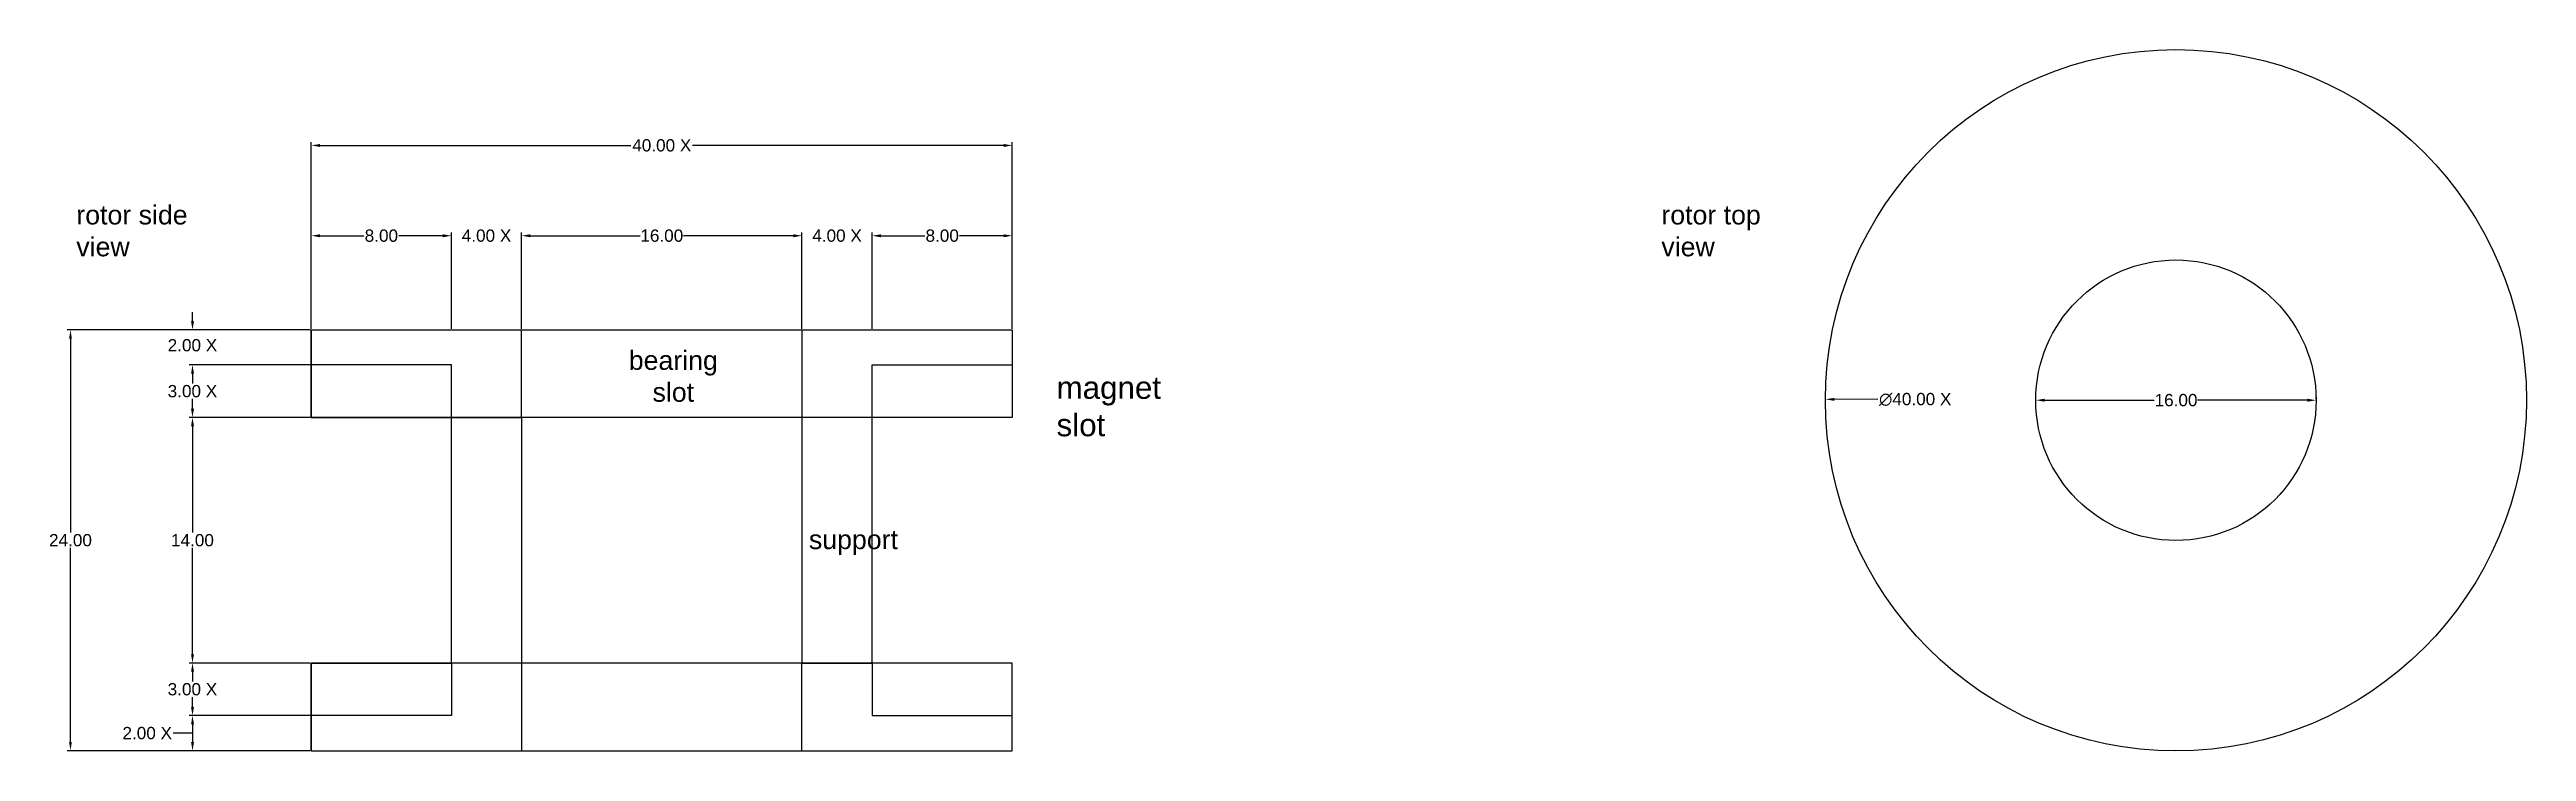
# Model space of a CAD drawing. Header units: inches. Extents: x 9 to 151, y -6 to 34.
import ezdxf

# ---------------------------------------------------------------- set-up
doc = ezdxf.new("R2010")
doc.units = ezdxf.units.IN
doc.header["$MEASUREMENT"] = 0
doc.styles.get("Standard").update_dxf_attribs({"font": 'arial.ttf'})
doc.dimstyles.new('Copy of Standard', dxfattribs={"dimtxt": 0.7, "dimasz": 0.5, "dimexe": 0.18, "dimexo": 0.0625, "dimgap": 0.0845, "dimtad": 0, "dimtih": 1, "dimtoh": 1, "dimzin": 0, "dimdsep": 46, "dimtxsty": 'Standard', "dimcen": 0.09, "dimclrd": 2, "dimclre": 2, "dimadec": 0, "dimazin": 0, "dimtfac": 1, "dimtofl": 0, "dimtmove": 0, "dimatfit": 3, "dimfxl": 1, "dimtolj": 1, "dimtzin": 0, "dimarcsym": 0})

# ---------------------------------------------------------------- blocks, each defined once
blk = doc.blocks.new('*D3')
at = {"color": 2, "lineweight": -2, "transparency": 16777216}
for p, q in [((24.17, 18.2), (10.32, 18.2)), ((10.5, 17.7), (10.5, 6.64)), ((10.5, -5.3), (10.5, 5.76)), ((24.17, -5.8), (10.32, -5.8))]:
    blk.add_line(p, q, dxfattribs=at)
at = {"color": 2, "transparency": 16777216}
for points in [[(10.42, 17.7), (10.58, 17.7), (10.5, 18.2)], [(10.42, -5.3), (10.58, -5.3), (10.5, -5.8)]]:
    blk.add_solid(points, dxfattribs=at)
at = {"layer": 'Defpoints', "color": 0, "transparency": 16777216}
for p in [(10.5, 18.2), (24.24, 18.2), (24.24, -5.8)]:
    blk.add_point(p, dxfattribs=at)
at = {"color": 0, "transparency": 16777216, "insert": (10.5, 6.2), "char_height": 0.7, "attachment_point": 5}
blk.add_mtext('\\A1;24.00', dxfattribs=at)
blk = doc.blocks.new('*D4')
at = {"color": 2, "lineweight": -2, "transparency": 16777216}
for p, q in [((17.46, 18.7), (17.46, 19.2)), ((24.17, 18.2), (17.28, 18.2)), ((24.17, 16.2), (17.28, 16.2)), ((17.46, 15.7), (17.46, 15.2))]:
    blk.add_line(p, q, dxfattribs=at)
at = {"color": 2, "transparency": 16777216}
for points in [[(17.38, 18.7), (17.55, 18.7), (17.46, 18.2)], [(17.38, 15.7), (17.55, 15.7), (17.46, 16.2)]]:
    blk.add_solid(points, dxfattribs=at)
at = {"layer": 'Defpoints', "color": 0, "transparency": 16777216}
for p in [(24.24, 18.2), (17.46, 16.2), (24.24, 16.2)]:
    blk.add_point(p, dxfattribs=at)
at = {"color": 0, "transparency": 16777216, "insert": (17.46, 17.32), "char_height": 0.7, "attachment_point": 5}
blk.add_mtext('\\A1;2.00 X', dxfattribs=at)
blk = doc.blocks.new('*D5')
at = {"color": 2, "lineweight": -2, "transparency": 16777216}
for p, q in [((24.17, 16.2), (17.28, 16.2)), ((17.46, 15.7), (17.46, 15.14)), ((17.46, 13.7), (17.46, 14.26)), ((24.17, 13.2), (17.28, 13.2))]:
    blk.add_line(p, q, dxfattribs=at)
at = {"color": 2, "transparency": 16777216}
for points in [[(17.38, 15.7), (17.55, 15.7), (17.46, 16.2)], [(17.38, 13.7), (17.55, 13.7), (17.46, 13.2)]]:
    blk.add_solid(points, dxfattribs=at)
at = {"layer": 'Defpoints', "color": 0, "transparency": 16777216}
for p in [(24.24, 16.2), (17.46, 13.2), (24.24, 13.2)]:
    blk.add_point(p, dxfattribs=at)
at = {"color": 0, "transparency": 16777216, "insert": (17.46, 14.7), "char_height": 0.7, "attachment_point": 5}
blk.add_mtext('\\A1;3.00 X', dxfattribs=at)
blk = doc.blocks.new('*D6')
at = {"color": 2, "lineweight": -2, "transparency": 16777216}
for p, q in [((24.17, 13.2), (17.28, 13.2)), ((17.46, 12.7), (17.46, 6.64)), ((17.46, -0.3), (17.46, 5.76)), ((24.17, -0.8), (17.28, -0.8))]:
    blk.add_line(p, q, dxfattribs=at)
at = {"color": 2, "transparency": 16777216}
for points in [[(17.38, 12.7), (17.55, 12.7), (17.46, 13.2)], [(17.38, -0.3), (17.55, -0.3), (17.46, -0.8)]]:
    blk.add_solid(points, dxfattribs=at)
at = {"layer": 'Defpoints', "color": 0, "transparency": 16777216}
for p in [(24.24, 13.2), (17.46, -0.8), (24.24, -0.8)]:
    blk.add_point(p, dxfattribs=at)
at = {"color": 0, "transparency": 16777216, "insert": (17.46, 6.2), "char_height": 0.7, "attachment_point": 5}
blk.add_mtext('\\A1;14.00', dxfattribs=at)
blk = doc.blocks.new('*D7')
at = {"color": 2, "lineweight": -2, "transparency": 16777216}
for p, q in [((24.17, -0.8), (17.28, -0.8)), ((17.46, -1.3), (17.46, -1.86)), ((17.46, -3.3), (17.46, -2.74)), ((24.17, -3.8), (17.28, -3.8))]:
    blk.add_line(p, q, dxfattribs=at)
at = {"color": 2, "transparency": 16777216}
for points in [[(17.38, -1.3), (17.55, -1.3), (17.46, -0.8)], [(17.38, -3.3), (17.55, -3.3), (17.46, -3.8)]]:
    blk.add_solid(points, dxfattribs=at)
at = {"layer": 'Defpoints', "color": 0, "transparency": 16777216}
for p in [(24.24, -0.8), (17.46, -3.8), (24.24, -3.8)]:
    blk.add_point(p, dxfattribs=at)
at = {"color": 0, "transparency": 16777216, "insert": (17.46, -2.3), "char_height": 0.7, "attachment_point": 5}
blk.add_mtext('\\A1;3.00 X', dxfattribs=at)
blk = doc.blocks.new('*D8')
at = {"color": 2, "lineweight": -2, "transparency": 16777216}
for p, q in [((24.17, -3.8), (17.28, -3.8)), ((16.53, -4.8), (16.36, -4.8)), ((17.46, -4.8), (16.53, -4.8)), ((17.46, -4.3), (17.46, -5.3)), ((24.17, -5.8), (17.28, -5.8))]:
    blk.add_line(p, q, dxfattribs=at)
at = {"color": 2, "transparency": 16777216}
for points in [[(17.38, -4.3), (17.55, -4.3), (17.46, -3.8)], [(17.38, -5.3), (17.55, -5.3), (17.46, -5.8)]]:
    blk.add_solid(points, dxfattribs=at)
at = {"layer": 'Defpoints', "color": 0, "transparency": 16777216}
for p in [(24.24, -3.8), (17.46, -5.8), (24.24, -5.8)]:
    blk.add_point(p, dxfattribs=at)
at = {"color": 0, "transparency": 16777216, "insert": (14.88, -4.8), "char_height": 0.7, "attachment_point": 5}
blk.add_mtext('\\A1;2.00 X', dxfattribs=at)
blk = doc.blocks.new('*D9')
at = {"color": 2, "lineweight": -2, "transparency": 16777216}
for p, q in [((24.24, 18.26), (24.24, 28.9)), ((24.74, 28.72), (42.48, 28.72)), ((63.74, 28.72), (46, 28.72)), ((64.24, 18.26), (64.24, 28.9))]:
    blk.add_line(p, q, dxfattribs=at)
at = {"color": 2, "transparency": 16777216}
for points in [[(24.74, 28.8), (24.74, 28.63), (24.24, 28.72)], [(63.74, 28.8), (63.74, 28.63), (64.24, 28.72)]]:
    blk.add_solid(points, dxfattribs=at)
at = {"layer": 'Defpoints', "color": 0, "transparency": 16777216}
for p in [(64.24, 28.72), (24.24, 18.2), (64.24, 18.2)]:
    blk.add_point(p, dxfattribs=at)
at = {"color": 0, "transparency": 16777216, "insert": (44.24, 28.72), "char_height": 0.7, "attachment_point": 5}
blk.add_mtext('\\A1;40.00 X', dxfattribs=at)
blk = doc.blocks.new('*D10')
at = {"color": 2, "lineweight": -2, "transparency": 16777216}
for p, q in [((24.24, 18.26), (24.24, 23.75)), ((24.74, 23.57), (27.24, 23.57)), ((31.74, 23.57), (29.23, 23.57)), ((32.24, 18.26), (32.24, 23.75))]:
    blk.add_line(p, q, dxfattribs=at)
at = {"color": 2, "transparency": 16777216}
for points in [[(24.74, 23.65), (24.74, 23.48), (24.24, 23.57)], [(31.74, 23.65), (31.74, 23.48), (32.24, 23.57)]]:
    blk.add_solid(points, dxfattribs=at)
at = {"layer": 'Defpoints', "color": 0, "transparency": 16777216}
for p in [(32.24, 23.57), (24.24, 18.2), (32.24, 18.2)]:
    blk.add_point(p, dxfattribs=at)
at = {"color": 0, "transparency": 16777216, "insert": (28.24, 23.57), "char_height": 0.7, "attachment_point": 5}
blk.add_mtext('\\A1;8.00', dxfattribs=at)
blk = doc.blocks.new('*D11')
at = {"color": 2, "lineweight": -2, "transparency": 16777216}
for p, q in [((31.74, 23.57), (31.24, 23.57)), ((32.24, 18.26), (32.24, 23.75)), ((36.24, 18.26), (36.24, 23.75)), ((36.74, 23.57), (37.24, 23.57))]:
    blk.add_line(p, q, dxfattribs=at)
at = {"color": 2, "transparency": 16777216}
for points in [[(31.74, 23.65), (31.74, 23.48), (32.24, 23.57)], [(36.74, 23.65), (36.74, 23.48), (36.24, 23.57)]]:
    blk.add_solid(points, dxfattribs=at)
at = {"layer": 'Defpoints', "color": 0, "transparency": 16777216}
for p in [(36.24, 23.57), (32.24, 18.2), (36.24, 18.2)]:
    blk.add_point(p, dxfattribs=at)
at = {"color": 0, "transparency": 16777216, "insert": (34.24, 23.57), "char_height": 0.7, "attachment_point": 5}
blk.add_mtext('\\A1;4.00 X', dxfattribs=at)
blk = doc.blocks.new('*D12')
at = {"color": 2, "lineweight": -2, "transparency": 16777216}
for p, q in [((36.24, 18.26), (36.24, 23.75)), ((36.74, 23.57), (43.01, 23.57)), ((51.74, 23.57), (45.47, 23.57)), ((52.24, 18.26), (52.24, 23.75))]:
    blk.add_line(p, q, dxfattribs=at)
at = {"color": 2, "transparency": 16777216}
for points in [[(36.74, 23.65), (36.74, 23.48), (36.24, 23.57)], [(51.74, 23.65), (51.74, 23.48), (52.24, 23.57)]]:
    blk.add_solid(points, dxfattribs=at)
at = {"layer": 'Defpoints', "color": 0, "transparency": 16777216}
for p in [(52.24, 23.57), (36.24, 18.2), (52.24, 18.2)]:
    blk.add_point(p, dxfattribs=at)
at = {"color": 0, "transparency": 16777216, "insert": (44.24, 23.57), "char_height": 0.7, "attachment_point": 5}
blk.add_mtext('\\A1;16.00', dxfattribs=at)
blk = doc.blocks.new('*D13')
at = {"color": 2, "lineweight": -2, "transparency": 16777216}
for p, q in [((51.74, 23.57), (51.24, 23.57)), ((52.24, 18.26), (52.24, 23.75)), ((56.24, 18.26), (56.24, 23.75)), ((56.74, 23.57), (57.24, 23.57))]:
    blk.add_line(p, q, dxfattribs=at)
at = {"color": 2, "transparency": 16777216}
for points in [[(51.74, 23.65), (51.74, 23.48), (52.24, 23.57)], [(56.74, 23.65), (56.74, 23.48), (56.24, 23.57)]]:
    blk.add_solid(points, dxfattribs=at)
at = {"layer": 'Defpoints', "color": 0, "transparency": 16777216}
for p in [(56.24, 23.57), (52.24, 18.2), (56.24, 18.2)]:
    blk.add_point(p, dxfattribs=at)
at = {"color": 0, "transparency": 16777216, "insert": (54.24, 23.57), "char_height": 0.7, "attachment_point": 5}
blk.add_mtext('\\A1;4.00 X', dxfattribs=at)
blk = doc.blocks.new('*D14')
at = {"color": 2, "lineweight": -2, "transparency": 16777216}
for p, q in [((56.24, 18.26), (56.24, 23.75)), ((56.74, 23.57), (59.24, 23.57)), ((63.74, 23.57), (61.23, 23.57)), ((64.24, 18.26), (64.24, 23.75))]:
    blk.add_line(p, q, dxfattribs=at)
at = {"color": 2, "transparency": 16777216}
for points in [[(56.74, 23.65), (56.74, 23.48), (56.24, 23.57)], [(63.74, 23.65), (63.74, 23.48), (64.24, 23.57)]]:
    blk.add_solid(points, dxfattribs=at)
at = {"layer": 'Defpoints', "color": 0, "transparency": 16777216}
for p in [(64.24, 23.57), (56.24, 18.2), (64.24, 18.2)]:
    blk.add_point(p, dxfattribs=at)
at = {"color": 0, "transparency": 16777216, "insert": (60.24, 23.57), "char_height": 0.7, "attachment_point": 5}
blk.add_mtext('\\A1;8.00', dxfattribs=at)
blk = doc.blocks.new('*D15')
at = {"color": 2, "lineweight": -2, "transparency": 16777216}
for p, q in [((122.64, 14.25), (122.64, 14.37)), ((123.14, 14.19), (129.4, 14.19)), ((138.14, 14.19), (131.87, 14.19)), ((138.64, 14.25), (138.64, 14.37))]:
    blk.add_line(p, q, dxfattribs=at)
at = {"color": 2, "transparency": 16777216}
for points in [[(123.14, 14.27), (123.14, 14.1), (122.64, 14.19)], [(138.14, 14.27), (138.14, 14.1), (138.64, 14.19)]]:
    blk.add_solid(points, dxfattribs=at)
at = {"layer": 'Defpoints', "color": 0, "transparency": 16777216}
for p in [(122.64, 14.19), (138.64, 14.19), (138.64, 14.19)]:
    blk.add_point(p, dxfattribs=at)
at = {"color": 0, "transparency": 16777216, "insert": (130.64, 14.19), "char_height": 0.7, "attachment_point": 5}
blk.add_mtext('\\A1;16.00', dxfattribs=at)
blk = doc.blocks.new('*D16')
at = {"color": 2, "lineweight": -2, "transparency": 16777216}
blk.add_line((113.63, 14.23), (111.14, 14.24), dxfattribs=at)
at = {"color": 2, "transparency": 16777216}
blk.add_solid([(111.14, 14.32), (111.14, 14.15), (110.64, 14.24)], dxfattribs=at)
at = {"layer": 'Defpoints', "color": 0, "transparency": 16777216}
for p in [(110.64, 14.24), (150.64, 14.13)]:
    blk.add_point(p, dxfattribs=at)
at = {"color": 0, "transparency": 16777216, "insert": (115.76, 14.23), "char_height": 0.7, "attachment_point": 5}
blk.add_mtext('\\A1;∅40.00 X', dxfattribs=at)

msp = doc.modelspace()

# ---------------------------------------------------------------- linework, layer by layer
for p, q in [((24.237, 18.2), (24.237, 16.2)), ((24.237, 16.2), (24.237, 13.2)), ((32.237, 16.2), (24.237, 16.2)), ((32.237, 13.2), (32.237, 16.2)), ((56.237, 13.2), (56.237, 16.2)), ((56.237, 16.2), (64.237, 16.2)), ((64.237, 16.2), (64.237, 13.2)), ((24.237, 13.2), (32.237, 13.2)), ((64.237, 13.2), (56.237, 13.2)), ((24.237, -3.8), (24.237, -0.8)), ((24.237, -0.8), (32.237, -0.8)), ((32.237, -0.8), (32.237, -3.8)), ((64.237, -0.8), (56.237, -0.8)), ((56.237, -0.8), (56.237, -3.8)), ((64.237, -3.8), (64.237, -0.8)), ((24.237, -5.8), (24.237, -3.8)), ((32.237, -3.8), (24.237, -3.8)), ((56.237, -3.8), (64.237, -3.8))]:
    msp.add_line(p, q)
for points in [[(24.237, 18.2), (64.237, 18.2), (64.237, 13.2), (24.237, 13.2)], [(36.237, 18.2), (52.237, 18.2), (52.237, 13.2), (36.237, 13.2)], [(32.237, 13.2), (36.237, 13.2), (36.237, -0.8), (32.237, -0.8)], [(56.237, 13.2), (52.237, 13.2), (52.237, -0.8), (56.237, -0.8)], [(24.237, -5.8), (64.237, -5.8), (64.237, -0.8), (24.237, -0.8)], [(36.237, -5.8), (52.237, -5.8), (52.237, -0.8), (36.237, -0.8)]]:
    msp.add_lwpolyline(points, close=True)
for radius in [20, 8]:
    msp.add_circle((130.636, 14.186), radius)

# ---------------------------------------------------------------- texts
at = {"attachment_point": 1}
for s, width, gutter_width, insert, char_height in [('rotor side view', 6.96003, 5.453, (10.834, 25.302), 1.0906), ('rotor top view', 6.96003, 5.453, (101.275, 25.302), 1.0906), ('\\pxqc;bearing slot', 6.96003, 5.453, (41.417, 17.009), 1.0906), ('magnet slot', 8.16603, 6.398, (66.765, 15.546), 1.27958), ('\\pxqc;support', 6.96003, 5.453, (51.695, 6.786), 1.0906)]:
    msp.add_mtext_dynamic_manual_height_columns(s, width=width, gutter_width=gutter_width, heights=[0], dxfattribs=dict(at, insert=insert, char_height=char_height))

# ---------------------------------------------------------------- dimensions: what is measured, and where the dimension line sits
dim = msp.add_linear_dim(base=(64.237, 28.716), p1=(24.237, 18.2), p2=(64.237, 18.2), text='<> X', dimstyle='Copy of Standard')
dim.commit()
dim.dimension.update_dxf_attribs({"geometry": '*D9', "text_midpoint": (44.237, 28.716), "dimtype": 160})
for base, p1, p2, picture, middle in [((32.237, 23.567), (24.237, 18.2), (32.237, 18.2), '*D10', (28.237, 23.567)), ((138.636, 14.186), (122.636, 14.186), (138.636, 14.186), '*D15', (130.636, 14.186))]:
    dim = msp.add_linear_dim(base=base, p1=p1, p2=p2, dimstyle='Copy of Standard')
    dim.commit()
    dim.dimension.update_dxf_attribs({"geometry": picture, "text_midpoint": middle})
for base, p1, p2, picture, middle in [((36.237, 23.567), (32.237, 18.2), (36.237, 18.2), '*D11', (34.237, 23.567)), ((56.237, 23.567), (52.237, 18.2), (56.237, 18.2), '*D13', (54.237, 23.567))]:
    dim = msp.add_linear_dim(base=base, p1=p1, p2=p2, text='<> X', dimstyle='Copy of Standard', override={"dimtmove": 1})
    dim.commit()
    dim.dimension.update_dxf_attribs({"geometry": picture, "text_midpoint": middle})
for base, p1, p2, picture, middle in [((52.237, 23.567), (36.237, 18.2), (52.237, 18.2), '*D12', (44.237, 23.567)), ((64.237, 23.567), (56.237, 18.2), (64.237, 18.2), '*D14', (60.237, 23.567))]:
    dim = msp.add_linear_dim(base=base, p1=p1, p2=p2, dimstyle='Copy of Standard', override={"dimtmove": 1})
    dim.commit()
    dim.dimension.update_dxf_attribs({"geometry": picture, "text_midpoint": middle})
dim = msp.add_linear_dim(base=(17.464, 16.2), p1=(24.237, 18.2), p2=(24.237, 16.2), angle=90, text='<> X', dimstyle='Copy of Standard')
dim.commit()
dim.dimension.update_dxf_attribs({"geometry": '*D4', "text_midpoint": (17.464, 17.324), "dimtype": 160})
dim = msp.add_linear_dim(base=(10.498, 18.2), p1=(24.237, -5.8), p2=(24.237, 18.2), angle=90, dimstyle='Copy of Standard')
dim.commit()
dim.dimension.update_dxf_attribs({"geometry": '*D3', "text_midpoint": (10.498, 6.2)})
for base, p1, p2, picture, middle in [((17.464, 13.2), (24.237, 16.2), (24.237, 13.2), '*D5', (17.464, 14.7)), ((17.464, -3.8), (24.237, -0.8), (24.237, -3.8), '*D7', (17.464, -2.3)), ((17.464, -5.8), (24.237, -3.8), (24.237, -5.8), '*D8', (16.273, -4.8))]:
    dim = msp.add_linear_dim(base=base, p1=p1, p2=p2, angle=90, text='<> X', dimstyle='Copy of Standard', override={"dimtmove": 1})
    dim.commit()
    dim.dimension.update_dxf_attribs({"geometry": picture, "text_midpoint": middle})
dim = msp.add_diameter_dim_2p(p1=(150.636, 14.132), p2=(110.636, 14.239), text='<> X', dimstyle='Copy of Standard')
dim.commit()
dim.dimension.update_dxf_attribs({"geometry": '*D16', "text_midpoint": (113.632, 14.231), "dimtype": 163})
dim = msp.add_linear_dim(base=(17.464, -0.8), p1=(24.237, 13.2), p2=(24.237, -0.8), angle=90, dimstyle='Copy of Standard', override={"dimtmove": 1})
dim.commit()
dim.dimension.update_dxf_attribs({"geometry": '*D6', "text_midpoint": (17.464, 6.2)})

doc.saveas('drawing.dxf')
